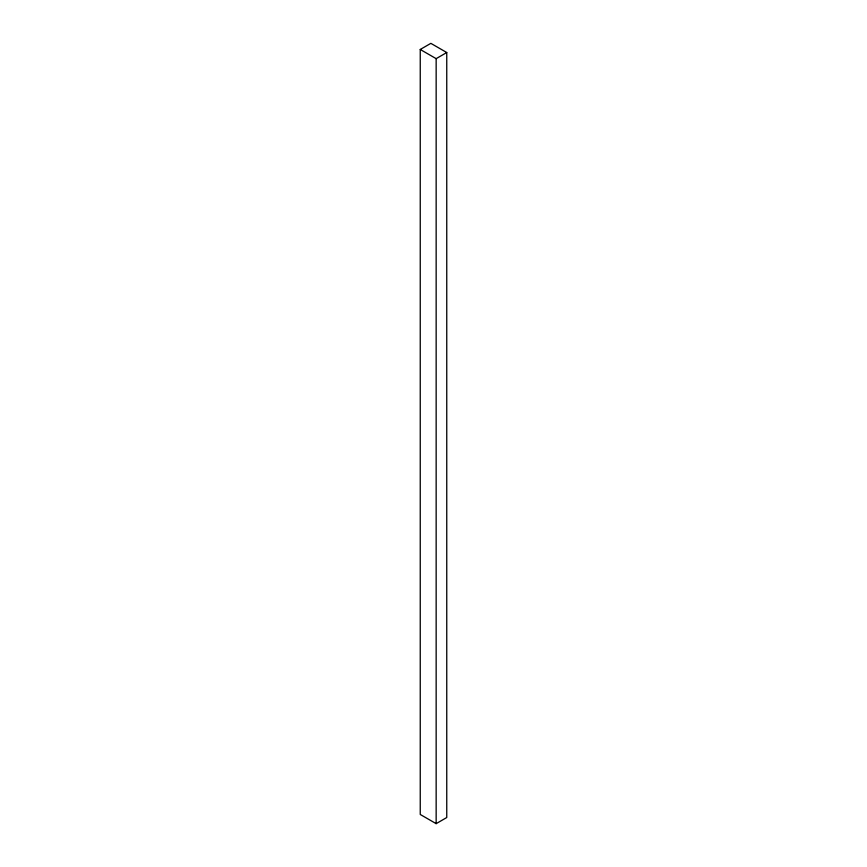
<?xml version="1.0" encoding="UTF-8"?>
<svg xmlns="http://www.w3.org/2000/svg" width="867" height="867" viewBox="0 0 867 867"><rect width="100%" height="100%" fill="white"/><g stroke="black" fill="none" stroke-linecap="round" stroke-linejoin="round"><path stroke-width="1.3" d="M420.246 49.473L430.845 43.35L446.754 52.529L446.754 817.527L436.155 823.65L420.246 814.471L420.246 49.473L436.155 58.653L446.754 52.529M436.155 58.653L436.155 823.65"/></g></svg>
